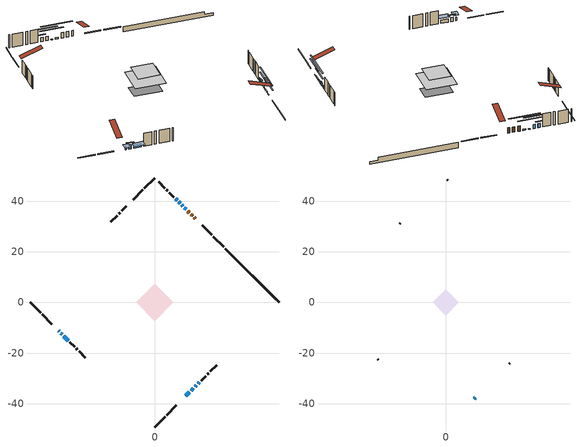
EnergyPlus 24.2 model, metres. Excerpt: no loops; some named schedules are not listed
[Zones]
conditioned space
 floor adiabatic (AdiabaticFloorConstruction): -7.38,0 0,7.38 7.38,0 0,-7.38 z3.38
 floor foundation (Slab1 construction): -5.31,1.41 -1.41,5.31 5.31,-1.41 1.41,-5.31 z-1
 wall outside (RimJoist1 construction): 0,-49.08 4.05,-45.02 / -49.08,0 -45.02,-4.05 / 0,49.08 -4.05,45.02 / 27.17,21.91 23.12,25.96 z0.94:1.24
 wall outside (RimJoist2 construction): 4.71,-44.37 8.53,-40.54 / -44.37,-4.71 -40.54,-8.53 / -4.71,44.37 -8.53,40.54 / 22.46,26.62 18.63,30.44 z0.94:1.24
 wall outside (AdiabaticWallConstruction 1): 15.98,33.1 15.54,33.54 / 14.88,34.2 14.3,34.78 / 13.64,35.44 13.05,36.02 z0.94:2.97
 wall outside (AdiabaticWallConstruction): -37.89,-11.19 -37.67,-11.4 / 15.89,-33.19 16.43,-32.65 / -35.82,-13.26 -34.1,-14.98 z0.94:2.16; -37.02,-12.06 -36.48,-12.6 / 9.97,39.11 9.43,39.65 / 8.77,40.3 8.23,40.84 z0.94:2.47; 12.4,36.68 11.71,37.37 z0.94:1.48; 12.28,-36.8 13.64,-35.43 z0.94:1.47; 11.06,38.02 10.62,38.45 z0.94:1.15; 14.3,-34.78 15.23,-33.84 z0.94:1.65; 17.08,-31.99 17.63,-31.45 z0.94:1.7
 wall outside (Wall1 construction): 18.28,-30.8 20.09,-28.99 / -33.44,-15.64 -31.63,-17.45 / -11.19,37.89 -13,36.08 / 7.58,41.5 5.77,43.31 z0.94:5.82
 wall outside (Wall2 construction): 20.75,-28.33 21.23,-27.84 / -30.97,-18.1 -30.49,-18.59 / -13.65,35.42 -14.14,34.94 / 5.11,43.97 4.62,44.45 z0.94:5.82
 wall outside (Wall3 construction): 21.89,-27.19 24.36,-24.72 / -29.83,-19.25 -27.37,-21.71 / -14.8,34.28 -17.26,31.82 / 3.97,45.11 1.5,47.57 z0.94:5.82
 wall foundation (FoundationWall1 construction): 27.83,21.25,-1 27.83,21.25,0.94 46.95,2.13,0.94 46.95,2.13,-0.13 49.08,0,-0.13 49.08,0,-1
 window (WindowConstruction 7): -37.89,-11.19 -37.67,-11.4 z0.94:2.16
 window (WindowConstruction 6): -37.02,-12.06 -36.48,-12.6 z0.94:2.46
 window (WindowConstruction 9): 12.4,36.68 11.71,37.36 z0.94:1.47
 window (WindowConstruction 10): 12.28,-36.8 13.64,-35.43 z0.94:1.47
 window (WindowConstruction 8): 11.06,38.02 10.63,38.45 z0.94:1.14
 window (WindowConstruction): 9.97,39.11 9.43,39.65 z0.94:2.46
 window (WindowConstruction 1): 14.3,-34.78 15.23,-33.84 z0.94:1.65
 window (WindowConstruction 2): 15.89,-33.19 16.43,-32.65 z0.94:2.16
 window (WindowConstruction 3): -35.82,-13.26 -34.1,-14.98 z0.94:2.16
 window (WindowConstruction 4): 8.77,40.3 8.23,40.84 z0.94:2.46
 window (WindowConstruction 5): 17.09,-31.99 17.62,-31.45 z0.94:1.7
 door (Door): 15.98,33.1 15.54,33.54 z0.94:2.97
 door (Door 1): 14.88,34.2 14.3,34.78 z0.94:2.97
 door (Door 2): 13.64,35.44 13.05,36.02 z0.94:2.97
 ceiling adiabatic (AdiabaticFloorConstruction): 0,-7.38 7.38,0 0,7.38 -7.38,0 z3.38
attic - vented
 floor to conditioned space (Floor1 construction Reversed): -5.22,0 0,5.22 5.22,0 0,-5.22 z5.82
 wall outside (AdiabaticWallConstruction): 11.19,-37.89 11.62,-37.46 z0.94:1.15
 wall outside (Wall4 construction): 25.01,-24.06 25.2,-23.88 / -26.71,-22.37 -26.52,-22.56 / -17.92,31.16 -18.11,30.97 / 0.85,48.23 0.66,48.42 z0.94:5.82
 window (WindowConstruction 11): 11.19,-37.89 11.62,-37.46 z0.94:1.14
 roof outside (Roof1 construction): 10.53,-38.55,5.82 5.45,-33.46,8.21 4.11,-34.8,8.21 9.19,-39.89,5.82; -38.55,-10.53,5.82 -33.46,-5.45,8.21 -34.8,-4.11,8.21 -39.89,-9.19,5.82; -10.53,38.55,5.82 -5.45,33.46,8.21 -4.11,34.8,8.21 -9.19,39.89,5.82; 16.64,32.44,5.82 11.55,27.36,8.21 12.89,26.02,8.21 17.98,31.1,5.82
shading: 14.21,-34.87 8.6,-40.48 8.81,-40.69 14.42,-35.08 z4.8; -37.14,-11.94 -38.43,-10.65 -39.93,-12.16 -38.64,-13.45 z2.92; -35.83,-13.24 -37.66,-11.42 -37.87,-11.63 -36.05,-13.45 z3.38; 8.25,40.83 15.86,33.22 16.15,33.51 8.54,41.12 z6.37; 17.09,-31.98 8.83,-40.25 9.04,-40.46 17.3,-32.2 z6.35; 8.04,41.04 13.64,35.43 13.86,35.64 8.25,41.25 z4.8; 7.17,41.91 12.23,36.85 12.44,37.06 7.38,42.12 z5.66; 17.17,-31.91 12.36,-36.72 12.57,-36.93 17.38,-32.12 z4.39; 16.53,-32.54 15.78,-33.29 16,-33.5 16.75,-32.75 z2.31; -33.67,-15.41 -36.25,-12.83 -37.76,-14.33 -35.17,-16.92 z2.77; 7.59,41.49 9.42,39.66 9.63,39.87 7.8,41.7 z3.38; 17.73,-31.35 16.98,-32.1 17.19,-32.31 17.94,-31.56 z1.85
[Building]
Building 1: Terrain=Suburbs
[Site:Location]
Montreal Intl AP_QC: Latitude {deg}=45.47; Longitude {deg}=-73.74; Time Zone {hr}=-5; Elevation {m}=36; Keep Site Location Information=Yes
[Site:GroundTemperature:Shallow]
2.07863, -0.316383, -0.508184, 0.628371, 5.19101, 9.73239, 13.6695, 16.1636, 16.3755, 14.347, 10.5102, 6.10817
[Site:WaterMainsTemperature]
Calculation Method=Schedule; Temperature Schedule=mains temperature schedule
[Material] Roughness=Rough; Thermal Absorptance=0.9
Name | Thickness {m} | Conductivity {W/m-K} | Density {kg/m3} | Specific Heat {J/kg-K} | Solar Absorptance | Visible Absorptance
asphalt or fiberglass shingles | 0.00635 | 0.162714 | 1121.4 | 1465.45 | 0.3 | 0.3
ceiling stud and cavity | 0.1397 | 0.211565 | 65.682 | 1177.47 | 0.7 | 0.7
concrete 4.0 in. | 0.1016 | 1.803125 | 2242.8 | 837.4 | 0.7 | 0.7
concrete 8.0 in. | 0.2032 | 1.803125 | 2242.8 | 837.4 | 0.7 | 0.7
door material | 0.04445 | 0.188738 | 512.64 | 1214.23 | 0.7 | 0.7
door material 1 | 0.04445 | 0.053851 | 512.64 | 1214.23 | 0.7 | 0.7
floor covering | 0.0127 | 0.0433444 | 54.468 | 1339.84 | 0.6 | 0.6
floor rigid ins; wall rigid ins | 0.512978 | 0.029427 | 32.04 | 1214.23 | 0.7 | 0.7
floor stud and cavity | 0.1397 | 1.75129 | 37.0049 | 1207.88 | 0.7 | 0.7
furniture material conditioned space 1 | 0.1524 | 0.115458 | 640.8 | 1214.23 | 0.6 | 0.6
gypsum board | 0.0127 | 0.160291 | 801 | 837.4 | 0.6 | 0.6
osb sheathing 0.5 in. | 0.0127 | 0.115458 | 512.64 | 1214.23 | 0.7 | 0.7
osb sheathing 0.75 in. | 0.01905 | 0.115458 | 512.64 | 1214.23 | 0.7 | 0.7
rim joist stud and cavity | 0.0508 | 0.177588 | 50.32683 | 1063.81 | 0.6 | 0.6
rim joist stud and cavity 1 | 0.0508 | 0.14913 | 50.32683 | 1063.81 | 0.6 | 0.6
wall stud and cavity | 0.1397 | 0.100049 | 139.0536 | 1170.24 | 0.7 | 0.7
wall stud and cavity 1 | 0.1397 | 0.0882518 | 139.0536 | 1170.24 | 0.7 | 0.7
wall stud and cavity 2 | 0.1397 | 0.0994217 | 139.0536 | 1170.24 | 0.7 | 0.7
wall stud and cavity 3 | 0.0889 | 6.9971 | 50.32683 | 1063.81 | 0.6 | 0.6
wall stud and cavity 4 | 0.0889 | 0.380278 | 52.3479 | 1209.89 | 0.7 | 0.7
wall stud and cavity 5 | 0.0889 | 0.391764 | 83.0341 | 1211.67 | 0.7 | 0.7
wood siding | 0.0254 | 0.102417 | 544.68 | 1172.36 | 0.3 | 0.3
wood siding 1 | 0.00254 | 0.102417 | 544.68 | 1172.36 | 0.3 | 0.3
wood siding 2; wood siding 3; wood siding 4 | 0.0254 | 0.102417 | 544.68 | 1172.36 | 0.7 | 0.7
[WindowMaterial:SimpleGlazingSystem]
Name | U-Factor {W/m2-K} | Solar Heat Gain Coefficient
WindowMaterial | 3.09565 | 0.54
WindowMaterial 1 | 5.32767 | 0.71
WindowMaterial 2 | 3.10416 | 0.52
WindowMaterial 3 | 3.05817 | 0.67
WindowMaterial 4 | 3.13369 | 0.46
WindowMaterial 5 | 4.87797 | 0.6
WindowMaterial 6 | 3.11893 | 0.41
WindowMaterial 7 | 5.30779 | 0.67
[Construction]
AdiabaticFloorConstruction: floor stud and cavity, floor rigid ins, osb sheathing 0.75 in., floor covering
AdiabaticWallConstruction: wood siding 3, wall rigid ins, wall stud and cavity 4, gypsum board
AdiabaticWallConstruction 1: wood siding 4, wall rigid ins, wall stud and cavity 4, gypsum board
Door: door material
Door 1; Door 2: door material 1
Floor1 construction Reversed: gypsum board, ceiling stud and cavity
FoundationWall1 construction: concrete 8.0 in.
furniture construction conditioned space 1: furniture material conditioned space 1
PartitionWallConstruction: gypsum board, wall stud and cavity 5, gypsum board
RimJoist1 construction: wood siding 2, rim joist stud and cavity
RimJoist2 construction: wood siding 2, rim joist stud and cavity 1
Roof1 construction: asphalt or fiberglass shingles
Slab1 construction: concrete 4.0 in.
Wall1 construction: wood siding, osb sheathing 0.5 in., wall stud and cavity, gypsum board
Wall2 construction: wood siding, osb sheathing 0.5 in., wall stud and cavity 1, gypsum board
Wall3 construction: wood siding, osb sheathing 0.5 in., wall stud and cavity 2, gypsum board
Wall4 construction: wood siding 1, wall stud and cavity 3
WindowConstruction; WindowConstruction 4; WindowConstruction 6: WindowMaterial
WindowConstruction 1: WindowMaterial 1
WindowConstruction 10; WindowConstruction 9: WindowMaterial 7
WindowConstruction 11; WindowConstruction 8: WindowMaterial 6
WindowConstruction 2: WindowMaterial 2
WindowConstruction 3: WindowMaterial 3
WindowConstruction 5: WindowMaterial 4
WindowConstruction 7: WindowMaterial 5
[Zone] Multiplier=1; Part of Total Floor Area=Yes
Name | Volume {m3}
attic - vented | 21.1994
conditioned space | 356.9
[Space]
Name | Zone | Volume {m3}
attic - vented 1 | attic - vented | 21.1994
conditioned space 1 | conditioned space | 356.9
[ZoneInfiltration:EffectiveLeakageArea]
infil attic - vented 1: Zone or Space=attic - vented 1; Schedule=Always On Discrete; Effective Air Leakage Area {cm2}=2179.6; Stack Coefficient=0.000505992; Wind Coefficient=1.51982e-05
[ZoneMixing]
whole house fan mix: Zone or Space=attic - vented; Schedule=Always On Continuous; Design Flow Rate Calculation Method=Flow/Zone; Design Flow Rate {m3/s}=0; Source Zone or Space=conditioned space
[SurfaceProperty:ExposedFoundationPerimeter]
Slab1: Exposed Perimeter Calculation Method=TotalExposedPerimeter; Total Exposed Perimeter {m}=30.054
[InternalMass] Zone or ZoneList=conditioned space; Space or SpaceList=conditioned space 1
Name | Construction | Surface Area {m2}
furniture mass conditioned space 1 | furniture construction conditioned space 1 | 64.6003
partition wall mass | PartitionWallConstruction | 161.501
[Lights]
interior lighting: Zone or ZoneList or Space or SpaceList=conditioned space 1; Schedule=interior lighting schedule; Design Level Calculation Method=LightingLevel; Lighting Level {W}=343.2; Return Air Fraction=0; Fraction Radiant=0.6; Fraction Visible=0.2; Fraction Replaceable=1
[People]
occupants: Zone or ZoneList or Space or SpaceList=conditioned space 1; Number of People Schedule=occupants schedule; Number of People Calculation Method=People; Number of People=3; Fraction Radiant=0.314171; Sensible Heat Fraction=0.56303; Activity Level Schedule=occupants activity schedule; Carbon Dioxide Generation Rate {m3/s-W}=0; Enable ASHRAE 55 Comfort Warnings=No; Mean Radiant Temperature Calculation Type=EnclosureAveraged
[ElectricEquipment] Zone or ZoneList or Space or SpaceList=conditioned space 1; Design Level Calculation Method=EquipmentLevel
Name | Schedule | Design Level {W} | Fraction Latent | Fraction Radiant | Fraction Lost
clothes dryer | clothes dryer schedule | 140.772 | 0.015 | 0.081 | 0.85
clothes washer | clothes washer schedule | 32.1985 | 0.03 | 0.162 | 0.7
cooking range | cooking range schedule | 215.147 | 0.08 | 0.432 | 0.2
dishwasher | dishwasher schedule | 66.8632 | 0.3 | 0.18 | 0.4
fridge | fridge schedule | 72.9452 | 0 | 0.6 | 0
mech vent house fan | mech vent house fan schedule | 0 | 0 | 0 | 1
mech vent house fan cfis | mech vent house fan cfis schedule | 0 | 0 | 0 | 0
misc plug loads | misc plug loads schedule | 494.7 | 0.045 | 0.513 | 0.1
whole house fan | Always On Discrete | 0 | 0 | 0 | 1
[OtherEquipment] Zone or ZoneList or Space or SpaceList=conditioned space 1; Design Level Calculation Method=EquipmentLevel
Name | Fuel Type | Schedule | Design Level {W} | Fraction Latent | Fraction Radiant | Fraction Lost
clothes dryer 1 | Electricity | clothes dryer schedule | 0 | 0.015 | 0.081 | 0.85
cooking range 1 | Electricity | cooking range schedule | 0 | 0.08 | 0.432 | 0.2
general water use latent | None | general water use schedule | 62.594 | 1 | 0 | 0
general water use sensible | None | general water use schedule | -61.6891 | 0 | 0.6 | 0
mech vent house fan latent load | None | Always On Discrete | 0 | 1 | 0 | 0
mech vent house fan sensible load | None | Always On Discrete | 0 | 0 | 0 | 0
water heater energy adjustment1 | NaturalGas | Always On Discrete | 0.01 | 0 | 0 | 1
[ZoneInfiltration:DesignFlowRate] Zone or ZoneList or Space or SpaceList=conditioned space 1; Schedule=Always On Discrete; Design Flow Rate Calculation Method=Flow/Zone; Design Flow Rate {m3/s}=0
infil flow; natural vent flow; whole house fan flow
[Foundation:Kiva]
Foundation Kiva 1: Initial Indoor Air Temperature {C}=18; Wall Height Above Grade {m}=0.940003; Wall Depth Below Slab {m}=0.2032
[Foundation:Kiva:Settings]
Soil Conductivity {W/m-K}=0.849921; Soil Density {kg/m3}=1842.3; Soil Specific Heat {J/kg-K}=418.7; Ground Solar Absorptivity=0.9; Ground Thermal Absorptivity=0.9; Ground Surface Roughness {m}=0.03; Far-Field Width {m}=40; Deep-Ground Boundary Condition=ZeroFlux; Deep-Ground Depth {m}=40; Minimum Cell Dimension {m}=0.2; Maximum Cell Growth Coefficient=3; Simulation Timestep=Timestep
[Exterior:Lights]
exterior lighting: Schedule=exterior lighting schedule; Design Level {W}=75.6
[Schedule:Constant]
Name | Hourly Value
Always On Continuous; mech vent house fan schedule; mech vent house fan cfis schedule; Always On Discrete | 1
occupants activity schedule | 117.228
fridge schedule | 0
[Schedule:Day:Interval]
interior lighting schedule day: No, 01:00, 0.108182, 04:00, 0.0901515, 05:00, 0.0991667, 06:00, 0.162273, 07:00, 0.270455, 08:00, 0.342576, 10:00, 0.369621, 11:00, 0.351591, 12:00, 0.333561, 13:00, 0.324545, 14:00, 0.31553, 15:00, 0.333561, 16:00, 0.369621, 17:00, 0.450758, 18:00, 0.585985, 19:00, 0.775303, 20:00, 0.955606, 21:00, 0.991667, 22:00, 0.712197, 23:00, 0.360606, 24:00, 0.162273
interior lighting schedule default day: No, 24:00, 0
[Schedule:Week:Daily]
interior lighting schedule Week Rule - Jan1-Jan27: interior lighting schedule day, interior lighting schedule day, interior lighting schedule day, interior lighting schedule day, interior lighting schedule day, interior lighting schedule day, interior lighting schedule day, interior lighting schedule default day, interior lighting schedule default day, interior lighting schedule default day, interior lighting schedule default day, interior lighting schedule default day
interior lighting schedule Week Rule - Jan28-Feb3: interior lighting schedule day, interior lighting schedule day, interior lighting schedule day, interior lighting schedule day, interior lighting schedule day 1, interior lighting schedule day 1, interior lighting schedule day 1, interior lighting schedule default day, interior lighting schedule default day, interior lighting schedule default day, interior lighting schedule default day, interior lighting schedule default day
interior lighting schedule Week Rule - Feb4-Feb24: interior lighting schedule day 1, interior lighting schedule day 1, interior lighting schedule day 1, interior lighting schedule day 1, interior lighting schedule day 1, interior lighting schedule day 1, interior lighting schedule day 1, interior lighting schedule default day, interior lighting schedule default day, interior lighting schedule default day, interior lighting schedule default day, interior lighting schedule default day
interior lighting schedule Week Rule - Feb25-Mar3: interior lighting schedule day 1, interior lighting schedule day 1, interior lighting schedule day 1, interior lighting schedule day 1, interior lighting schedule day 2, interior lighting schedule day 2, interior lighting schedule day 2, interior lighting schedule default day, interior lighting schedule default day, interior lighting schedule default day, interior lighting schedule default day, interior lighting schedule default day
interior lighting schedule Week Rule - Mar4-Mar31: interior lighting schedule day 2, interior lighting schedule day 2, interior lighting schedule day 2, interior lighting schedule day 2, interior lighting schedule day 2, interior lighting schedule day 2, interior lighting schedule day 2, interior lighting schedule default day, interior lighting schedule default day, interior lighting schedule default day, interior lighting schedule default day, interior lighting schedule default day
interior lighting schedule Week Rule - Apr1-Apr28: interior lighting schedule day 3, interior lighting schedule day 3, interior lighting schedule day 3, interior lighting schedule day 3, interior lighting schedule day 3, interior lighting schedule day 3, interior lighting schedule day 3, interior lighting schedule default day, interior lighting schedule default day, interior lighting schedule default day, interior lighting schedule default day, interior lighting schedule default day
interior lighting schedule Week Rule - Apr29-May5: interior lighting schedule day 3, interior lighting schedule day 3, interior lighting schedule day 4, interior lighting schedule day 4, interior lighting schedule day 4, interior lighting schedule day 4, interior lighting schedule day 4, interior lighting schedule default day, interior lighting schedule default day, interior lighting schedule default day, interior lighting schedule default day, interior lighting schedule default day
interior lighting schedule Week Rule - May6-May26: interior lighting schedule day 4, interior lighting schedule day 4, interior lighting schedule day 4, interior lighting schedule day 4, interior lighting schedule day 4, interior lighting schedule day 4, interior lighting schedule day 4, interior lighting schedule default day, interior lighting schedule default day, interior lighting schedule default day, interior lighting schedule default day, interior lighting schedule default day
interior lighting schedule Week Rule - May27-Jun2: interior lighting schedule day 4, interior lighting schedule day 4, interior lighting schedule day 4, interior lighting schedule day 4, interior lighting schedule day 4, interior lighting schedule day 5, interior lighting schedule day 5, interior lighting schedule default day, interior lighting schedule default day, interior lighting schedule default day, interior lighting schedule default day, interior lighting schedule default day
interior lighting schedule Week Rule - Jun3-Jun30: interior lighting schedule day 5, interior lighting schedule day 5, interior lighting schedule day 5, interior lighting schedule day 5, interior lighting schedule day 5, interior lighting schedule day 5, interior lighting schedule day 5, interior lighting schedule default day, interior lighting schedule default day, interior lighting schedule default day, interior lighting schedule default day, interior lighting schedule default day
interior lighting schedule Week Rule - Jul1-Jul28: interior lighting schedule day 6, interior lighting schedule day 6, interior lighting schedule day 6, interior lighting schedule day 6, interior lighting schedule day 6, interior lighting schedule day 6, interior lighting schedule day 6, interior lighting schedule default day, interior lighting schedule default day, interior lighting schedule default day, interior lighting schedule default day, interior lighting schedule default day
interior lighting schedule Week Rule - Jul29-Aug4: interior lighting schedule day 6, interior lighting schedule day 6, interior lighting schedule day 6, interior lighting schedule day 7, interior lighting schedule day 7, interior lighting schedule day 7, interior lighting schedule day 7, interior lighting schedule default day, interior lighting schedule default day, interior lighting schedule default day, interior lighting schedule default day, interior lighting schedule default day
interior lighting schedule Week Rule - Aug5-Aug25: interior lighting schedule day 7, interior lighting schedule day 7, interior lighting schedule day 7, interior lighting schedule day 7, interior lighting schedule day 7, interior lighting schedule day 7, interior lighting schedule day 7, interior lighting schedule default day, interior lighting schedule default day, interior lighting schedule default day, interior lighting schedule default day, interior lighting schedule default day
interior lighting schedule Week Rule - Aug26-Sep1: interior lighting schedule day 7, interior lighting schedule day 7, interior lighting schedule day 7, interior lighting schedule day 7, interior lighting schedule day 7, interior lighting schedule day 7, interior lighting schedule day 8, interior lighting schedule default day, interior lighting schedule default day, interior lighting schedule default day, interior lighting schedule default day, interior lighting schedule default day
interior lighting schedule Week Rule - Sep2-Sep29: interior lighting schedule day 8, interior lighting schedule day 8, interior lighting schedule day 8, interior lighting schedule day 8, interior lighting schedule day 8, interior lighting schedule day 8, interior lighting schedule day 8, interior lighting schedule default day, interior lighting schedule default day, interior lighting schedule default day, interior lighting schedule default day, interior lighting schedule default day
interior lighting schedule Week Rule - Sep30-Oct6: interior lighting schedule day 8, interior lighting schedule day 9, interior lighting schedule day 9, interior lighting schedule day 9, interior lighting schedule day 9, interior lighting schedule day 9, interior lighting schedule day 9, interior lighting schedule default day, interior lighting schedule default day, interior lighting schedule default day, interior lighting schedule default day, interior lighting schedule default day
interior lighting schedule Week Rule - Oct7-Oct27: interior lighting schedule day 9, interior lighting schedule day 9, interior lighting schedule day 9, interior lighting schedule day 9, interior lighting schedule day 9, interior lighting schedule day 9, interior lighting schedule day 9, interior lighting schedule default day, interior lighting schedule default day, interior lighting schedule default day, interior lighting schedule default day, interior lighting schedule default day
interior lighting schedule Week Rule - Oct28-Nov3: interior lighting schedule day 9, interior lighting schedule day 9, interior lighting schedule day 9, interior lighting schedule day 9, interior lighting schedule day 10, interior lighting schedule day 10, interior lighting schedule day 10, interior lighting schedule default day, interior lighting schedule default day, interior lighting schedule default day, interior lighting schedule default day, interior lighting schedule default day
interior lighting schedule Week Rule - Nov4-Nov24: interior lighting schedule day 10, interior lighting schedule day 10, interior lighting schedule day 10, interior lighting schedule day 10, interior lighting schedule day 10, interior lighting schedule day 10, interior lighting schedule day 10, interior lighting schedule default day, interior lighting schedule default day, interior lighting schedule default day, interior lighting schedule default day, interior lighting schedule default day
interior lighting schedule Week Rule - Nov25-Dec1: interior lighting schedule day 10, interior lighting schedule day 10, interior lighting schedule day 10, interior lighting schedule day 10, interior lighting schedule day 10, interior lighting schedule day 10, interior lighting schedule day 11, interior lighting schedule default day, interior lighting schedule default day, interior lighting schedule default day, interior lighting schedule default day, interior lighting schedule default day
interior lighting schedule Week Rule - Dec2-Dec31: interior lighting schedule day 11, interior lighting schedule day 11, interior lighting schedule day 11, interior lighting schedule day 11, interior lighting schedule day 11, interior lighting schedule day 11, interior lighting schedule day 11, interior lighting schedule default day, interior lighting schedule default day, interior lighting schedule default day, interior lighting schedule default day, interior lighting schedule default day
occupants schedule Week Rule - Jan1-Dec31: occupants schedule day, occupants schedule day, occupants schedule day, occupants schedule day, occupants schedule day, occupants schedule day, occupants schedule day, occupants schedule default day, occupants schedule default day, occupants schedule default day, occupants schedule default day, occupants schedule default day
clothes dryer schedule Week Rule - Jan1-Dec31: clothes dryer schedule day, clothes dryer schedule day, clothes dryer schedule day, clothes dryer schedule day, clothes dryer schedule day, clothes dryer schedule day, clothes dryer schedule day, clothes dryer schedule default day, clothes dryer schedule default day, clothes dryer schedule default day, clothes dryer schedule default day, clothes dryer schedule default day
clothes washer schedule Week Rule - Jan1-Dec31: clothes washer schedule day, clothes washer schedule day, clothes washer schedule day, clothes washer schedule day, clothes washer schedule day, clothes washer schedule day, clothes washer schedule day, clothes washer schedule default day, clothes washer schedule default day, clothes washer schedule default day, clothes washer schedule default day, clothes washer schedule default day
cooking range schedule Week Rule - Jan1-Dec31: cooking range schedule day, cooking range schedule day, cooking range schedule day, cooking range schedule day, cooking range schedule day, cooking range schedule day, cooking range schedule day, cooking range schedule default day, cooking range schedule default day, cooking range schedule default day, cooking range schedule default day, cooking range schedule default day
dishwasher schedule Week Rule - Jan1-Dec31: dishwasher schedule day, dishwasher schedule day, dishwasher schedule day, dishwasher schedule day, dishwasher schedule day, dishwasher schedule day, dishwasher schedule day, dishwasher schedule default day, dishwasher schedule default day, dishwasher schedule default day, dishwasher schedule default day, dishwasher schedule default day
misc plug loads schedule Week Rule - Jan1-Dec31: misc plug loads schedule day, misc plug loads schedule day, misc plug loads schedule day, misc plug loads schedule day, misc plug loads schedule day, misc plug loads schedule day, misc plug loads schedule day, misc plug loads schedule default day, misc plug loads schedule default day, misc plug loads schedule default day, misc plug loads schedule default day, misc plug loads schedule default day
general water use schedule Week Rule - Jan1-Dec31: general water use schedule day, general water use schedule day, general water use schedule day, general water use schedule day, general water use schedule day, general water use schedule day, general water use schedule day, general water use schedule default day, general water use schedule default day, general water use schedule default day, general water use schedule default day, general water use schedule default day
exterior lighting schedule Week Rule - Jan1-Jan27: exterior lighting schedule day, exterior lighting schedule day, exterior lighting schedule day, exterior lighting schedule day, exterior lighting schedule day, exterior lighting schedule day, exterior lighting schedule day, exterior lighting schedule default day, exterior lighting schedule default day, exterior lighting schedule default day, exterior lighting schedule default day, exterior lighting schedule default day
exterior lighting schedule Week Rule - Jan28-Feb3: exterior lighting schedule day, exterior lighting schedule day, exterior lighting schedule day, exterior lighting schedule day, exterior lighting schedule day 1, exterior lighting schedule day 1, exterior lighting schedule day 1, exterior lighting schedule default day, exterior lighting schedule default day, exterior lighting schedule default day, exterior lighting schedule default day, exterior lighting schedule default day
exterior lighting schedule Week Rule - Feb4-Feb24: exterior lighting schedule day 1, exterior lighting schedule day 1, exterior lighting schedule day 1, exterior lighting schedule day 1, exterior lighting schedule day 1, exterior lighting schedule day 1, exterior lighting schedule day 1, exterior lighting schedule default day, exterior lighting schedule default day, exterior lighting schedule default day, exterior lighting schedule default day, exterior lighting schedule default day
exterior lighting schedule Week Rule - Feb25-Mar3: exterior lighting schedule day 1, exterior lighting schedule day 1, exterior lighting schedule day 1, exterior lighting schedule day 1, exterior lighting schedule day 2, exterior lighting schedule day 2, exterior lighting schedule day 2, exterior lighting schedule default day, exterior lighting schedule default day, exterior lighting schedule default day, exterior lighting schedule default day, exterior lighting schedule default day
exterior lighting schedule Week Rule - Mar4-Mar31: exterior lighting schedule day 2, exterior lighting schedule day 2, exterior lighting schedule day 2, exterior lighting schedule day 2, exterior lighting schedule day 2, exterior lighting schedule day 2, exterior lighting schedule day 2, exterior lighting schedule default day, exterior lighting schedule default day, exterior lighting schedule default day, exterior lighting schedule default day, exterior lighting schedule default day
exterior lighting schedule Week Rule - Apr1-Apr28: exterior lighting schedule day 3, exterior lighting schedule day 3, exterior lighting schedule day 3, exterior lighting schedule day 3, exterior lighting schedule day 3, exterior lighting schedule day 3, exterior lighting schedule day 3, exterior lighting schedule default day, exterior lighting schedule default day, exterior lighting schedule default day, exterior lighting schedule default day, exterior lighting schedule default day
exterior lighting schedule Week Rule - Apr29-May5: exterior lighting schedule day 3, exterior lighting schedule day 3, exterior lighting schedule day 4, exterior lighting schedule day 4, exterior lighting schedule day 4, exterior lighting schedule day 4, exterior lighting schedule day 4, exterior lighting schedule default day, exterior lighting schedule default day, exterior lighting schedule default day, exterior lighting schedule default day, exterior lighting schedule default day
exterior lighting schedule Week Rule - May6-May26: exterior lighting schedule day 4, exterior lighting schedule day 4, exterior lighting schedule day 4, exterior lighting schedule day 4, exterior lighting schedule day 4, exterior lighting schedule day 4, exterior lighting schedule day 4, exterior lighting schedule default day, exterior lighting schedule default day, exterior lighting schedule default day, exterior lighting schedule default day, exterior lighting schedule default day
exterior lighting schedule Week Rule - May27-Jun2: exterior lighting schedule day 4, exterior lighting schedule day 4, exterior lighting schedule day 4, exterior lighting schedule day 4, exterior lighting schedule day 4, exterior lighting schedule day 5, exterior lighting schedule day 5, exterior lighting schedule default day, exterior lighting schedule default day, exterior lighting schedule default day, exterior lighting schedule default day, exterior lighting schedule default day
exterior lighting schedule Week Rule - Jun3-Jun30: exterior lighting schedule day 5, exterior lighting schedule day 5, exterior lighting schedule day 5, exterior lighting schedule day 5, exterior lighting schedule day 5, exterior lighting schedule day 5, exterior lighting schedule day 5, exterior lighting schedule default day, exterior lighting schedule default day, exterior lighting schedule default day, exterior lighting schedule default day, exterior lighting schedule default day
exterior lighting schedule Week Rule - Jul1-Jul28: exterior lighting schedule day 6, exterior lighting schedule day 6, exterior lighting schedule day 6, exterior lighting schedule day 6, exterior lighting schedule day 6, exterior lighting schedule day 6, exterior lighting schedule day 6, exterior lighting schedule default day, exterior lighting schedule default day, exterior lighting schedule default day, exterior lighting schedule default day, exterior lighting schedule default day
exterior lighting schedule Week Rule - Jul29-Aug4: exterior lighting schedule day 6, exterior lighting schedule day 6, exterior lighting schedule day 6, exterior lighting schedule day 7, exterior lighting schedule day 7, exterior lighting schedule day 7, exterior lighting schedule day 7, exterior lighting schedule default day, exterior lighting schedule default day, exterior lighting schedule default day, exterior lighting schedule default day, exterior lighting schedule default day
exterior lighting schedule Week Rule - Aug5-Aug25: exterior lighting schedule day 7, exterior lighting schedule day 7, exterior lighting schedule day 7, exterior lighting schedule day 7, exterior lighting schedule day 7, exterior lighting schedule day 7, exterior lighting schedule day 7, exterior lighting schedule default day, exterior lighting schedule default day, exterior lighting schedule default day, exterior lighting schedule default day, exterior lighting schedule default day
exterior lighting schedule Week Rule - Aug26-Sep1: exterior lighting schedule day 7, exterior lighting schedule day 7, exterior lighting schedule day 7, exterior lighting schedule day 7, exterior lighting schedule day 7, exterior lighting schedule day 7, exterior lighting schedule day 8, exterior lighting schedule default day, exterior lighting schedule default day, exterior lighting schedule default day, exterior lighting schedule default day, exterior lighting schedule default day
exterior lighting schedule Week Rule - Sep2-Sep29: exterior lighting schedule day 8, exterior lighting schedule day 8, exterior lighting schedule day 8, exterior lighting schedule day 8, exterior lighting schedule day 8, exterior lighting schedule day 8, exterior lighting schedule day 8, exterior lighting schedule default day, exterior lighting schedule default day, exterior lighting schedule default day, exterior lighting schedule default day, exterior lighting schedule default day
exterior lighting schedule Week Rule - Sep30-Oct6: exterior lighting schedule day 8, exterior lighting schedule day 9, exterior lighting schedule day 9, exterior lighting schedule day 9, exterior lighting schedule day 9, exterior lighting schedule day 9, exterior lighting schedule day 9, exterior lighting schedule default day, exterior lighting schedule default day, exterior lighting schedule default day, exterior lighting schedule default day, exterior lighting schedule default day
exterior lighting schedule Week Rule - Oct7-Oct27: exterior lighting schedule day 9, exterior lighting schedule day 9, exterior lighting schedule day 9, exterior lighting schedule day 9, exterior lighting schedule day 9, exterior lighting schedule day 9, exterior lighting schedule day 9, exterior lighting schedule default day, exterior lighting schedule default day, exterior lighting schedule default day, exterior lighting schedule default day, exterior lighting schedule default day
exterior lighting schedule Week Rule - Oct28-Nov3: exterior lighting schedule day 9, exterior lighting schedule day 9, exterior lighting schedule day 9, exterior lighting schedule day 9, exterior lighting schedule day 10, exterior lighting schedule day 10, exterior lighting schedule day 10, exterior lighting schedule default day, exterior lighting schedule default day, exterior lighting schedule default day, exterior lighting schedule default day, exterior lighting schedule default day
exterior lighting schedule Week Rule - Nov4-Nov24: exterior lighting schedule day 10, exterior lighting schedule day 10, exterior lighting schedule day 10, exterior lighting schedule day 10, exterior lighting schedule day 10, exterior lighting schedule day 10, exterior lighting schedule day 10, exterior lighting schedule default day, exterior lighting schedule default day, exterior lighting schedule default day, exterior lighting schedule default day, exterior lighting schedule default day
exterior lighting schedule Week Rule - Nov25-Dec1: exterior lighting schedule day 10, exterior lighting schedule day 10, exterior lighting schedule day 10, exterior lighting schedule day 10, exterior lighting schedule day 10, exterior lighting schedule day 10, exterior lighting schedule day 11, exterior lighting schedule default day, exterior lighting schedule default day, exterior lighting schedule default day, exterior lighting schedule default day, exterior lighting schedule default day
exterior lighting schedule Week Rule - Dec2-Dec31: exterior lighting schedule day 11, exterior lighting schedule day 11, exterior lighting schedule day 11, exterior lighting schedule day 11, exterior lighting schedule day 11, exterior lighting schedule day 11, exterior lighting schedule day 11, exterior lighting schedule default day, exterior lighting schedule default day, exterior lighting schedule default day, exterior lighting schedule default day, exterior lighting schedule default day
[Schedule:Year]
interior lighting schedule: interior lighting schedule Week Rule - Jan1-Jan27, 1, 1, 1, 27, interior lighting schedule Week Rule - Jan28-Feb3, 1, 28, 2, 3, interior lighting schedule Week Rule - Feb4-Feb24, 2, 4, 2, 24, interior lighting schedule Week Rule - Feb25-Mar3, 2, 25, 3, 3, interior lighting schedule Week Rule - Mar4-Mar31, 3, 4, 3, 31, interior lighting schedule Week Rule - Apr1-Apr28, 4, 1, 4, 28, interior lighting schedule Week Rule - Apr29-May5, 4, 29, 5, 5, interior lighting schedule Week Rule - May6-May26, 5, 6, 5, 26, interior lighting schedule Week Rule - May27-Jun2, 5, 27, 6, 2, interior lighting schedule Week Rule - Jun3-Jun30, 6, 3, 6, 30, interior lighting schedule Week Rule - Jul1-Jul28, 7, 1, 7, 28, interior lighting schedule Week Rule - Jul29-Aug4, 7, 29, 8, 4, interior lighting schedule Week Rule - Aug5-Aug25, 8, 5, 8, 25, interior lighting schedule Week Rule - Aug26-Sep1, 8, 26, 9, 1, interior lighting schedule Week Rule - Sep2-Sep29, 9, 2, 9, 29, interior lighting schedule Week Rule - Sep30-Oct6, 9, 30, 10, 6, interior lighting schedule Week Rule - Oct7-Oct27, 10, 7, 10, 27, interior lighting schedule Week Rule - Oct28-Nov3, 10, 28, 11, 3, interior lighting schedule Week Rule - Nov4-Nov24, 11, 4, 11, 24, interior lighting schedule Week Rule - Nov25-Dec1, 11, 25, 12, 1, interior lighting schedule Week Rule - Dec2-Dec31, 12, 2, 12, 31
occupants schedule: occupants schedule Week Rule - Jan1-Dec31, 1, 1, 12, 31
clothes dryer schedule: clothes dryer schedule Week Rule - Jan1-Dec31, 1, 1, 12, 31
clothes washer schedule: clothes washer schedule Week Rule - Jan1-Dec31, 1, 1, 12, 31
cooking range schedule: cooking range schedule Week Rule - Jan1-Dec31, 1, 1, 12, 31
dishwasher schedule: dishwasher schedule Week Rule - Jan1-Dec31, 1, 1, 12, 31
misc plug loads schedule: misc plug loads schedule Week Rule - Jan1-Dec31, 1, 1, 12, 31
general water use schedule: general water use schedule Week Rule - Jan1-Dec31, 1, 1, 12, 31
exterior lighting schedule: exterior lighting schedule Week Rule - Jan1-Jan27, 1, 1, 1, 27, exterior lighting schedule Week Rule - Jan28-Feb3, 1, 28, 2, 3, exterior lighting schedule Week Rule - Feb4-Feb24, 2, 4, 2, 24, exterior lighting schedule Week Rule - Feb25-Mar3, 2, 25, 3, 3, exterior lighting schedule Week Rule - Mar4-Mar31, 3, 4, 3, 31, exterior lighting schedule Week Rule - Apr1-Apr28, 4, 1, 4, 28, exterior lighting schedule Week Rule - Apr29-May5, 4, 29, 5, 5, exterior lighting schedule Week Rule - May6-May26, 5, 6, 5, 26, exterior lighting schedule Week Rule - May27-Jun2, 5, 27, 6, 2, exterior lighting schedule Week Rule - Jun3-Jun30, 6, 3, 6, 30, exterior lighting schedule Week Rule - Jul1-Jul28, 7, 1, 7, 28, exterior lighting schedule Week Rule - Jul29-Aug4, 7, 29, 8, 4, exterior lighting schedule Week Rule - Aug5-Aug25, 8, 5, 8, 25, exterior lighting schedule Week Rule - Aug26-Sep1, 8, 26, 9, 1, exterior lighting schedule Week Rule - Sep2-Sep29, 9, 2, 9, 29, exterior lighting schedule Week Rule - Sep30-Oct6, 9, 30, 10, 6, exterior lighting schedule Week Rule - Oct7-Oct27, 10, 7, 10, 27, exterior lighting schedule Week Rule - Oct28-Nov3, 10, 28, 11, 3, exterior lighting schedule Week Rule - Nov4-Nov24, 11, 4, 11, 24, exterior lighting schedule Week Rule - Nov25-Dec1, 11, 25, 12, 1, exterior lighting schedule Week Rule - Dec2-Dec31, 12, 2, 12, 31
[Schedule:Compact]
mains temperature schedule: Through: 01/01, For: AllDays, Until: 24:00, 6.56833, Through: 01/02, For: AllDays, Until: 24:00, 6.48722, Through: 01/03, For: AllDays, Until: 24:00, 6.40722, Through: 01/04, For: AllDays, Until: 24:00, 6.32889, Through: 01/05, For: AllDays, Until: 24:00, 6.25167, Through: 01/06, For: AllDays, Until: 24:00, 6.17611, Through: 01/07, For: AllDays, Until: 24:00, 6.10222, Through: 01/08, For: AllDays, Until: 24:00, 6.02944, Through: 01/09, For: AllDays, Until: 24:00, 5.95833, Through: 01/10, For: AllDays, Until: 24:00, 5.88889, Through: 01/11, For: AllDays, Until: 24:00, 5.82056, Through: 01/12, For: AllDays, Until: 24:00, 5.75444, Through: 01/13, For: AllDays, Until: 24:00, 5.68944, Through: 01/14, For: AllDays, Until: 24:00, 5.62611, Through: 01/15, For: AllDays, Until: 24:00, 5.56444, Through: 01/16, For: AllDays, Until: 24:00, 5.50444, Through: 01/17, For: AllDays, Until: 24:00, 5.44611, Through: 01/18, For: AllDays, Until: 24:00, 5.38944, Through: 01/19, For: AllDays, Until: 24:00, 5.33389, Through: 01/20, For: AllDays, Until: 24:00, 5.28111, Through: 01/21, For: AllDays, Until: 24:00, 5.22944, Through: 01/22, For: AllDays, Until: 24:00, 5.17944, Through: 01/23, For: AllDays, Until: 24:00, 5.13111, Through: 01/24, For: AllDays, Until: 24:00, 5.085, Through: 01/25, For: AllDays, Until: 24:00, 5.04056, Through: 01/26, For: AllDays, Until: 24:00, 4.99778, Through: 01/27, For: AllDays, Until: 24:00, 4.95667, Through: 01/28, For: AllDays, Until: 24:00, 4.91778, Through: 01/29, For: AllDays, Until: 24:00, 4.88056, Through: 01/30, For: AllDays, Until: 24:00, 4.845, Through: 01/31, For: AllDays, Until: 24:00, 4.81167, Through: 02/01, For: AllDays, Until: 24:00, 4.77944, Through: 02/02, For: AllDays, Until: 24:00, 4.75, Through: 02/03, For: AllDays, Until: 24:00, 4.72167, Through: 02/04, For: AllDays, Until: 24:00, 4.69611, Through: 02/05, For: AllDays, Until: 24:00, 4.67167, Through: 02/06, For: AllDays, Until: 24:00, 4.64944, Through: 02/07, For: AllDays, Until: 24:00, 4.62889, Through: 02/08, For: AllDays, Until: 24:00, 4.61056, Through: 02/09, For: AllDays, Until: 24:00, 4.59389, Through: 02/10, For: AllDays, Until: 24:00, 4.57944, Through: 02/11, For: AllDays, Until: 24:00, 4.56667, Through: 02/12, For: AllDays, Until: 24:00, 4.55611, Through: 02/13, For: AllDays, Until: 24:00, 4.54722, Through: 02/14, For: AllDays, Until: 24:00, 4.54056, Through: 02/15, For: AllDays, Until: 24:00, 4.53556, Through: 02/16, For: AllDays, Until: 24:00, 4.53278, Through: 02/17, For: AllDays, Until: 24:00, 4.53167, Through: 02/18, For: AllDays, Until: 24:00, 4.53278, Through: 02/19, For: AllDays, Until: 24:00, 4.53556, Through: 02/20, For: AllDays, Until: 24:00, 4.54056, Through: 02/21, For: AllDays, Until: 24:00, 4.54722, Through: 02/22, For: AllDays, Until: 24:00, 4.55611, Through: 02/23, For: AllDays, Until: 24:00, 4.56667, Through: 02/24, For: AllDays, Until: 24:00, 4.57944, Through: 02/25, For: AllDays, Until: 24:00, 4.59389, Through: 02/26, For: AllDays, Until: 24:00, 4.61056, Through: 02/27, For: AllDays, Until: 24:00, 4.62889, Through: 02/28, For: AllDays, Until: 24:00, 4.64889, Through: 03/01, For: AllDays, Until: 24:00, 4.67111, Through: 03/02, For: AllDays, Until: 24:00, 4.69556, Through: 03/03, For: AllDays, Until: 24:00, 4.72167, Through: 03/04, For: AllDays, Until: 24:00, 4.74944, Through: 03/05, For: AllDays, Until: 24:00, 4.77944, Through: 03/06, For: AllDays, Until: 24:00, 4.81111, Through: 03/07, For: AllDays, Until: 24:00, 4.84444, Through: 03/08, For: AllDays, Until: 24:00, 4.88, Through: 03/09, For: AllDays, Until: 24:00, 4.91722, Through: 03/10, For: AllDays, Until: 24:00, 4.95611, Through: 03/11, For: AllDays, Until: 24:00, 4.99722, Through: 03/12, For: AllDays, Until: 24:00, 5.04, Through: 03/13, For: AllDays, Until: 24:00, 5.08444, Through: 03/14, For: AllDays, Until: 24:00, 5.13056, Through: 03/15, For: AllDays, Until: 24:00, 5.17889, Through: 03/16, For: AllDays, Until: 24:00, 5.22833, Through: 03/17, For: AllDays, Until: 24:00, 5.28, Through: 03/18, For: AllDays, Until: 24:00, 5.33333, Through: 03/19, For: AllDays, Until: 24:00, 5.38833, Through: 03/20, For: AllDays, Until: 24:00, 5.445, Through: 03/21, For: AllDays, Until: 24:00, 5.50333, Through: 03/22, For: AllDays, Until: 24:00, 5.56333, Through: 03/23, For: AllDays, Until: 24:00, 5.625, Through: 03/24, For: AllDays, Until: 24:00, 5.68833, Through: 03/25, For: AllDays, Until: 24:00, 5.75333, Through: 03/26, For: AllDays, Until: 24:00, 5.81944, Through: 03/27, For: AllDays, Until: 24:00, 5.88778, Through: 03/28, For: AllDays, Until: 24:00, 5.95722, Through: 03/29, For: AllDays, Until: 24:00, 6.02833, Through: 03/30, For: AllDays, Until: 24:00, 6.10111, Through: 03/31, For: AllDays, Until: 24:00, 6.175, Through: 04/01, For: AllDays, Until: 24:00, 6.25056, Through: 04/02, For: AllDays, Until: 24:00, 6.32778, Through: 04/03, For: AllDays, Until: 24:00, 6.40611, Through: 04/04, For: AllDays, Until: 24:00, 6.48556, Through: 04/05, For: AllDays, Until: 24:00, 6.56722, Through: 04/06, For: AllDays, Until: 24:00, 6.64944, Through: 04/07, For: AllDays, Until: 24:00, 6.73333, Through: 04/08, For: AllDays, Until: 24:00, 6.81833, Through: 04/09, For: AllDays, Until: 24:00, 6.905, Through: 04/10, For: AllDays, Until: 24:00, 6.99278, Through: 04/11, For: AllDays, Until: 24:00, 7.08111, Through: 04/12, For: AllDays, Until: 24:00, 7.17167, Through: 04/13, For: AllDays, Until: 24:00, 7.26278, Through: 04/14, For: AllDays, Until: 24:00, 7.355, Through: 04/15, For: AllDays, Until: 24:00, 7.44833, Through: 04/16, For: AllDays, Until: 24:00, 7.54278, Through: 04/17, For: AllDays, Until: 24:00, 7.63889, Through: 04/18, For: AllDays, Until: 24:00, 7.735, Through: 04/19, For: AllDays, Until: 24:00, 7.83278, Through: 04/20, For: AllDays, Until: 24:00, 7.93167, Through: 04/21, For: AllDays, Until: 24:00, 8.03111, Through: 04/22, For: AllDays, Until: 24:00, 8.13167, Through: 04/23, For: AllDays, Until: 24:00, 8.23278, Through: 04/24, For: AllDays, Until: 24:00, 8.335, Through: 04/25, For: AllDays, Until: 24:00, 8.43778, Through: 04/26, For: AllDays, Until: 24:00, 8.54167, Through: 04/27, For: AllDays, Until: 24:00, 8.64611, Through: 04/28, For: AllDays, Until: 24:00, 8.75167, Through: 04/29, For: AllDays, Until: 24:00, 8.85778, Through: 04/30, For: AllDays, Until: 24:00, 8.96444, Through: 05/01, For: AllDays, Until: 24:00, 9.07167, Through: 05/02, For: AllDays, Until: 24:00, 9.17944, Through: 05/03, For: AllDays, Until: 24:00, 9.28778, Through: 05/04, For: AllDays, Until: 24:00, 9.39667, Through: 05/05, For: AllDays, Until: 24:00, 9.50667, Through: 05/06, For: AllDays, Until: 24:00, 9.61667, Through: 05/07, For: AllDays, Until: 24:00, 9.72667, Through: 05/08, For: AllDays, Until: 24:00, 9.83778, Through: 05/09, For: AllDays, Until: 24:00, 9.94889, Through: 05/10, For: AllDays, Until: 24:00, 10.0606, Through: 05/11, For: AllDays, Until: 24:00, 10.1722, Through: 05/12, For: AllDays, Until: 24:00, 10.2844, Through: 05/13, For: AllDays, Until: 24:00, 10.3967, Through: 05/14, For: AllDays, Until: 24:00, 10.5094, Through: 05/15, For: AllDays, Until: 24:00, 10.6222, Through: 05/16, For: AllDays, Until: 24:00, 10.735, Through: 05/17, For: AllDays, Until: 24:00, 10.8478, Through: 05/18, For: AllDays, Until: 24:00, 10.9611, Through: 05/19, For: AllDays, Until: 24:00, 11.0744, Through: 05/20, For: AllDays, Until: 24:00, 11.1872, Through: 05/21, For: AllDays, Until: 24:00, 11.3006, Through: 05/22, For: AllDays, Until: 24:00, 11.4133, Through: 05/23, For: AllDays, Until: 24:00, 11.5267, Through: 05/24, For: AllDays, Until: 24:00, 11.6394, Through: 05/25, For: AllDays, Until: 24:00, 11.7522, Through: 05/26, For: AllDays, Until: 24:00, 11.8644, Through: 05/27, For: AllDays, Until: 24:00, 11.9767, Through: 05/28, For: AllDays, Until: 24:00, 12.0889, Through: 05/29, For: AllDays, Until: 24:00, 12.2006, Through: 05/30, For: AllDays, Until: 24:00, 12.3122, Through: 05/31, For: AllDays, Until: 24:00, 12.4228, Through: 06/01, For: AllDays, Until: 24:00, 12.5339, Through: 06/02, For: AllDays, Until: 24:00, 12.6439, Through: 06/03, For: AllDays, Until: 24:00, 12.7539, Through: 06/04, For: AllDays, Until: 24:00, 12.8628, Through: 06/05, For: AllDays, Until: 24:00, 12.9717, Through: 06/06, For: AllDays, Until: 24:00, 13.08, Through: 06/07, For: AllDays, Until: 24:00, 13.1878, Through: 06/08, For: AllDays, Until: 24:00, 13.2944, Through: 06/09, For: AllDays, Until: 24:00, 13.4011, Through: 06/10, For: AllDays, Until: 24:00, 13.5067, Through: 06/11, For: AllDays, Until: 24:00, 13.6117, Through: 06/12, For: AllDays, Until: 24:00, 13.7156, Through: 06/13, For: AllDays, Until: 24:00, 13.8194, Through: 06/14, For: AllDays, Until: 24:00, 13.9222, Through: 06/15, For: AllDays, Until: 24:00, 14.0239, Through: 06/16, For: AllDays, Until: 24:00, 14.125, Through: 06/17, For: AllDays, Until: 24:00, 14.225, Through: 06/18, For: AllDays, Until: 24:00, 14.3239, Through: 06/19, For: AllDays, Until: 24:00, 14.4222, Through: 06/20, For: AllDays, Until: 24:00, 14.5194, Through: 06/21, For: AllDays, Until: 24:00, 14.6156, Through: 06/22, For: AllDays, Until: 24:00, 14.7106, Through: 06/23, For: AllDays, Until: 24:00, 14.805, Through: 06/24, For: AllDays, Until: 24:00, 14.8978, Through: 06/25, For: AllDays, Until: 24:00, 14.9894, Through: 06/26, For: AllDays, Until: 24:00, 15.0806, Through: 06/27, For: AllDays, Until: 24:00, 15.17, Through: 06/28, For: AllDays, Until: 24:00, 15.2583, Through: 06/29, For: AllDays, Until: 24:00, 15.3456, Through: 06/30, For: AllDays, Until: 24:00, 15.4311, Through: 07/01, For: AllDays, Until: 24:00, 15.5161, Through: 07/02, For: AllDays, Until: 24:00, 15.5989, Through: 07/03, For: AllDays, Until: 24:00, 15.6811, Through: 07/04, For: AllDays, Until: 24:00, 15.7617, Through: 07/05, For: AllDays, Until: 24:00, 15.8411, Through: 07/06, For: AllDays, Until: 24:00, 15.9189, Through: 07/07, For: AllDays, Until: 24:00, 15.995, Through: 07/08, For: AllDays, Until: 24:00, 16.07, Through: 07/09, For: AllDays, Until: 24:00, 16.1433, Through: 07/10, For: AllDays, Until: 24:00, 16.2156, Through: 07/11, For: AllDays, Until: 24:00, 16.2861, Through: 07/12, For: AllDays, Until: 24:00, 16.355, Through: 07/13, For: AllDays, Until: 24:00, 16.4222, Through: 07/14, For: AllDays, Until: 24:00, 16.4878, Through: 07/15, For: AllDays, Until: 24:00, 16.5522, Through: 07/16, For: AllDays, Until: 24:00, 16.615, Through: 07/17, For: AllDays, Until: 24:00, 16.6756, Through: 07/18, For: AllDays, Until: 24:00, 16.735, Through: 07/19, For: AllDays, Until: 24:00, 16.7928, Through: 07/20, For: AllDays, Until: 24:00, 16.8489, Through: 07/21, For: AllDays, Until: 24:00, 16.9028, Through: 07/22, For: AllDays, Until: 24:00, 16.9556, Through: 07/23, For: AllDays, Until: 24:00, 17.0061, Through: 07/24, For: AllDays, Until: 24:00, 17.0556, Through: 07/25, For: AllDays, Until: 24:00, 17.1028, Through: 07/26, For: AllDays, Until: 24:00, 17.1483, Through: 07/27, For: AllDays, Until: 24:00, 17.1917, Through: 07/28, For: AllDays, Until: 24:00, 17.2339, Through: 07/29, For: AllDays, Until: 24:00, 17.2739, Through: 07/30, For: AllDays, Until: 24:00, 17.3122, Through: 07/31, For: AllDays, Until: 24:00, 17.3489, Through: 08/01, For: AllDays, Until: 24:00, 17.3833, Through: 08/02, For: AllDays, Until: 24:00, 17.4161, Through: 08/03, For: AllDays, Until: 24:00, 17.4467, Through: 08/04, For: AllDays, Until: 24:00, 17.4761, Through: 08/05, For: AllDays, Until: 24:00, 17.5028, Through: 08/06, For: AllDays, Until: 24:00, 17.5283, Through: 08/07, For: AllDays, Until: 24:00, 17.5517, Through: 08/08, For: AllDays, Until: 24:00, 17.5728, Through: 08/09, For: AllDays, Until: 24:00, 17.5922, Through: 08/10, For: AllDays, Until: 24:00, 17.61, Through: 08/11, For: AllDays, Until: 24:00, 17.6256, Through: 08/12, For: AllDays, Until: 24:00, 17.6394, Through: 08/13, For: AllDays, Until: 24:00, 17.6511, Through: 08/14, For: AllDays, Until: 24:00, 17.6611, Through: 08/15, For: AllDays, Until: 24:00, 17.6689, Through: 08/16, For: AllDays, Until: 24:00, 17.675, Through: 08/17, For: AllDays, Until: 24:00, 17.6789, Through: 08/18, For: AllDays, Until: 24:00, 17.6811, Through: 08/19, For: AllDays, Until: 24:00, 17.6811, Through: 08/20, For: AllDays, Until: 24:00, 17.6794, Through: 08/21, For: AllDays, Until: 24:00, 17.6756, Through: 08/22, For: AllDays, Until: 24:00, 17.67, Through: 08/23, For: AllDays, Until: 24:00, 17.6622, Through: 08/24, For: AllDays, Until: 24:00, 17.6528, Through: 08/25, For: AllDays, Until: 24:00, 17.6411, Through: 08/26, For: AllDays, Until: 24:00, 17.6278, Through: 08/27, For: AllDays, Until: 24:00, 17.6122, Through: 08/28, For: AllDays, Until: 24:00, 17.595, Through: 08/29, For: AllDays, Until: 24:00, 17.5756, Through: 08/30, For: AllDays, Until: 24:00, 17.5544, Through: 08/31, For: AllDays, Until: 24:00, 17.5311, Through: 09/01, For: AllDays, Until: 24:00, 17.5061, Through: 09/02, For: AllDays, Until: 24:00, 17.4794, Through: 09/03, For: AllDays, Until: 24:00, 17.4506, Through: 09/04, For: AllDays, Until: 24:00, 17.42, Through: 09/05, For: AllDays, Until: 24:00, 17.3878, Through: 09/06, For: AllDays, Until: 24:00, 17.3533, Through: 09/07, For: AllDays, Until: 24:00, 17.3172, Through: 09/08, For: AllDays, Until: 24:00, 17.2789, Through: 09/09, For: AllDays, Until: 24:00, 17.2389, Through: 09/10, For: AllDays, Until: 24:00, 17.1972, Through: 09/11, For: AllDays, Until: 24:00, 17.1539, Through: 09/12, For: AllDays, Until: 24:00, 17.1083, Through: 09/13, For: AllDays, Until: 24:00, 17.0617, Through: 09/14, For: AllDays, Until: 24:00, 17.0128, Through: 09/15, For: AllDays, Until: 24:00, 16.9622, Through: 09/16, For: AllDays, Until: 24:00, 16.9094, Through: 09/17, For: AllDays, Until: 24:00, 16.8556, Through: 09/18, For: AllDays, Until: 24:00, 16.8, Through: 09/19, For: AllDays, Until: 24:00, 16.7422, Through: 09/20, For: AllDays, Until: 24:00, 16.6833, Through: 09/21, For: AllDays, Until: 24:00, 16.6228, Through: 09/22, For: AllDays, Until: 24:00, 16.56, Through: 09/23, For: AllDays, Until: 24:00, 16.4961, Through: 09/24, For: AllDays, Until: 24:00, 16.4306, Through: 09/25, For: AllDays, Until: 24:00, 16.3633, Through: 09/26, For: AllDays, Until: 24:00, 16.295, Through: 09/27, For: AllDays, Until: 24:00, 16.2244, Through: 09/28, For: AllDays, Until: 24:00, 16.1528, Through: 09/29, For: AllDays, Until: 24:00, 16.0794, Through: 09/30, For: AllDays, Until: 24:00, 16.0044, Through: 10/01, For: AllDays, Until: 24:00, 15.9283, Through: 10/02, For: AllDays, Until: 24:00, 15.8511, Through: 10/03, For: AllDays, Until: 24:00, 15.7717, Through: 10/04, For: AllDays, Until: 24:00, 15.6917, Through: 10/05, For: AllDays, Until: 24:00, 15.6094, Through: 10/06, For: AllDays, Until: 24:00, 15.5267, Through: 10/07, For: AllDays, Until: 24:00, 15.4422, Through: 10/08, For: AllDays, Until: 24:00, 15.3567, Through: 10/09, For: AllDays, Until: 24:00, 15.2694, Through: 10/10, For: AllDays, Until: 24:00, 15.1811, Through: 10/11, For: AllDays, Until: 24:00, 15.0917, Through: 10/12, For: AllDays, Until: 24:00, 15.0011, Through: 10/13, For: AllDays, Until: 24:00, 14.9094, Through: 10/14, For: AllDays, Until: 24:00, 14.8167, Through: 10/15, For: AllDays, Until: 24:00, 14.7228, Through: 10/16, For: AllDays, Until: 24:00, 14.6278, Through: 10/17, For: AllDays, Until: 24:00, 14.5317, Through: 10/18, For: AllDays, Until: 24:00, 14.4344, Through: 10/19, For: AllDays, Until: 24:00, 14.3367, Through: 10/20, For: AllDays, Until: 24:00, 14.2378, Through: 10/21, For: AllDays, Until: 24:00, 14.1378, Through: 10/22, For: AllDays, Until: 24:00, 14.0367, Through: 10/23, For: AllDays, Until: 24:00, 13.935, Through: 10/24, For: AllDays, Until: 24:00, 13.8322, Through: 10/25, For: AllDays, Until: 24:00, 13.7289, Through: 10/26, For: AllDays, Until: 24:00, 13.625, Through: 10/27, For: AllDays, Until: 24:00, 13.52, Through: 10/28, For: AllDays, Until: 24:00, 13.4144, Through: 10/29, For: AllDays, Until: 24:00, 13.3083, Through: 10/30, For: AllDays, Until: 24:00, 13.2011, Through: 10/31, For: AllDays, Until: 24:00, 13.0939, Through: 11/01, For: AllDays, Until: 24:00, 12.9856, Through: 11/02, For: AllDays, Until: 24:00, 12.8767, Through: 11/03, For: AllDays, Until: 24:00, 12.7678, Through: 11/04, For: AllDays, Until: 24:00, 12.6578, Through: 11/05, For: AllDays, Until: 24:00, 12.5478, Through: 11/06, For: AllDays, Until: 24:00, 12.4372, Through: 11/07, For: AllDays, Until: 24:00, 12.3261, Through: 11/08, For: AllDays, Until: 24:00, 12.215, Through: 11/09, For: AllDays, Until: 24:00, 12.1033, Through: 11/10, For: AllDays, Until: 24:00, 11.9911, Through: 11/11, For: AllDays, Until: 24:00, 11.8789, Through: 11/12, For: AllDays, Until: 24:00, 11.7667, Through: 11/13, For: AllDays, Until: 24:00, 11.6539, Through: 11/14, For: AllDays, Until: 24:00, 11.5411, Through: 11/15, For: AllDays, Until: 24:00, 11.4278, Through: 11/16, For: AllDays, Until: 24:00, 11.315, Through: 11/17, For: AllDays, Until: 24:00, 11.2017, Through: 11/18, For: AllDays, Until: 24:00, 11.0889, Through: 11/19, For: AllDays, Until: 24:00, 10.9756, Through: 11/20, For: AllDays, Until: 24:00, 10.8622, Through: 11/21, For: AllDays, Until: 24:00, 10.7494, Through: 11/22, For: AllDays, Until: 24:00, 10.6367, Through: 11/23, For: AllDays, Until: 24:00, 10.5239, Through: 11/24, For: AllDays, Until: 24:00, 10.4111, Through: 11/25, For: AllDays, Until: 24:00, 10.2989, Through: 11/26, For: AllDays, Until: 24:00, 10.1867, Through: 11/27, For: AllDays, Until: 24:00, 10.0744, Through: 11/28, For: AllDays, Until: 24:00, 9.96333, Through: 11/29, For: AllDays, Until: 24:00, 9.85167, Through: 11/30, For: AllDays, Until: 24:00, 9.74111, Through: 12/01, For: AllDays, Until: 24:00, 9.63056, Through: 12/02, For: AllDays, Until: 24:00, 9.52056, Through: 12/03, For: AllDays, Until: 24:00, 9.41111, Through: 12/04, For: AllDays, Until: 24:00, 9.30167, Through: 12/05, For: AllDays, Until: 24:00, 9.19333, Through: 12/06, For: AllDays, Until: 24:00, 9.08556, Through: 12/07, For: AllDays, Until: 24:00, 8.97778, Through: 12/08, For: AllDays, Until: 24:00, 8.87111, Through: 12/09, For: AllDays, Until: 24:00, 8.765, Through: 12/10, For: AllDays, Until: 24:00, 8.66, Through: 12/11, For: AllDays, Until: 24:00, 8.555, Through: 12/12, For: AllDays, Until: 24:00, 8.45111, Through: 12/13, For: AllDays, Until: 24:00, 8.34833, Through: 12/14, For: AllDays, Until: 24:00, 8.24611, Through: 12/15, For: AllDays, Until: 24:00, 8.14444, Through: 12/16, For: AllDays, Until: 24:00, 8.04389, Through: 12/17, For: AllDays, Until: 24:00, 7.94444, Through: 12/18, For: AllDays, Until: 24:00, 7.84556, Through: 12/19, For: AllDays, Until: 24:00, 7.74778, Through: 12/20, For: AllDays, Until: 24:00, 7.65111, Through: 12/21, For: AllDays, Until: 24:00, 7.555, Through: 12/22, For: AllDays, Until: 24:00, 7.46056, Through: 12/23, For: AllDays, Until: 24:00, 7.36667, Through: 12/24, For: AllDays, Until: 24:00, 7.27444, Through: 12/25, For: AllDays, Until: 24:00, 7.18278, Through: 12/26, For: AllDays, Until: 24:00, 7.09278, Through: 12/27, For: AllDays, Until: 24:00, 7.00389, Through: 12/28, For: AllDays, Until: 24:00, 6.91611, Through: 12/29, For: AllDays, Until: 24:00, 6.82944, Through: 12/30, For: AllDays, Until: 24:00, 6.74389, Through: 12/31, For: AllDays, Until: 24:00, 6.66
